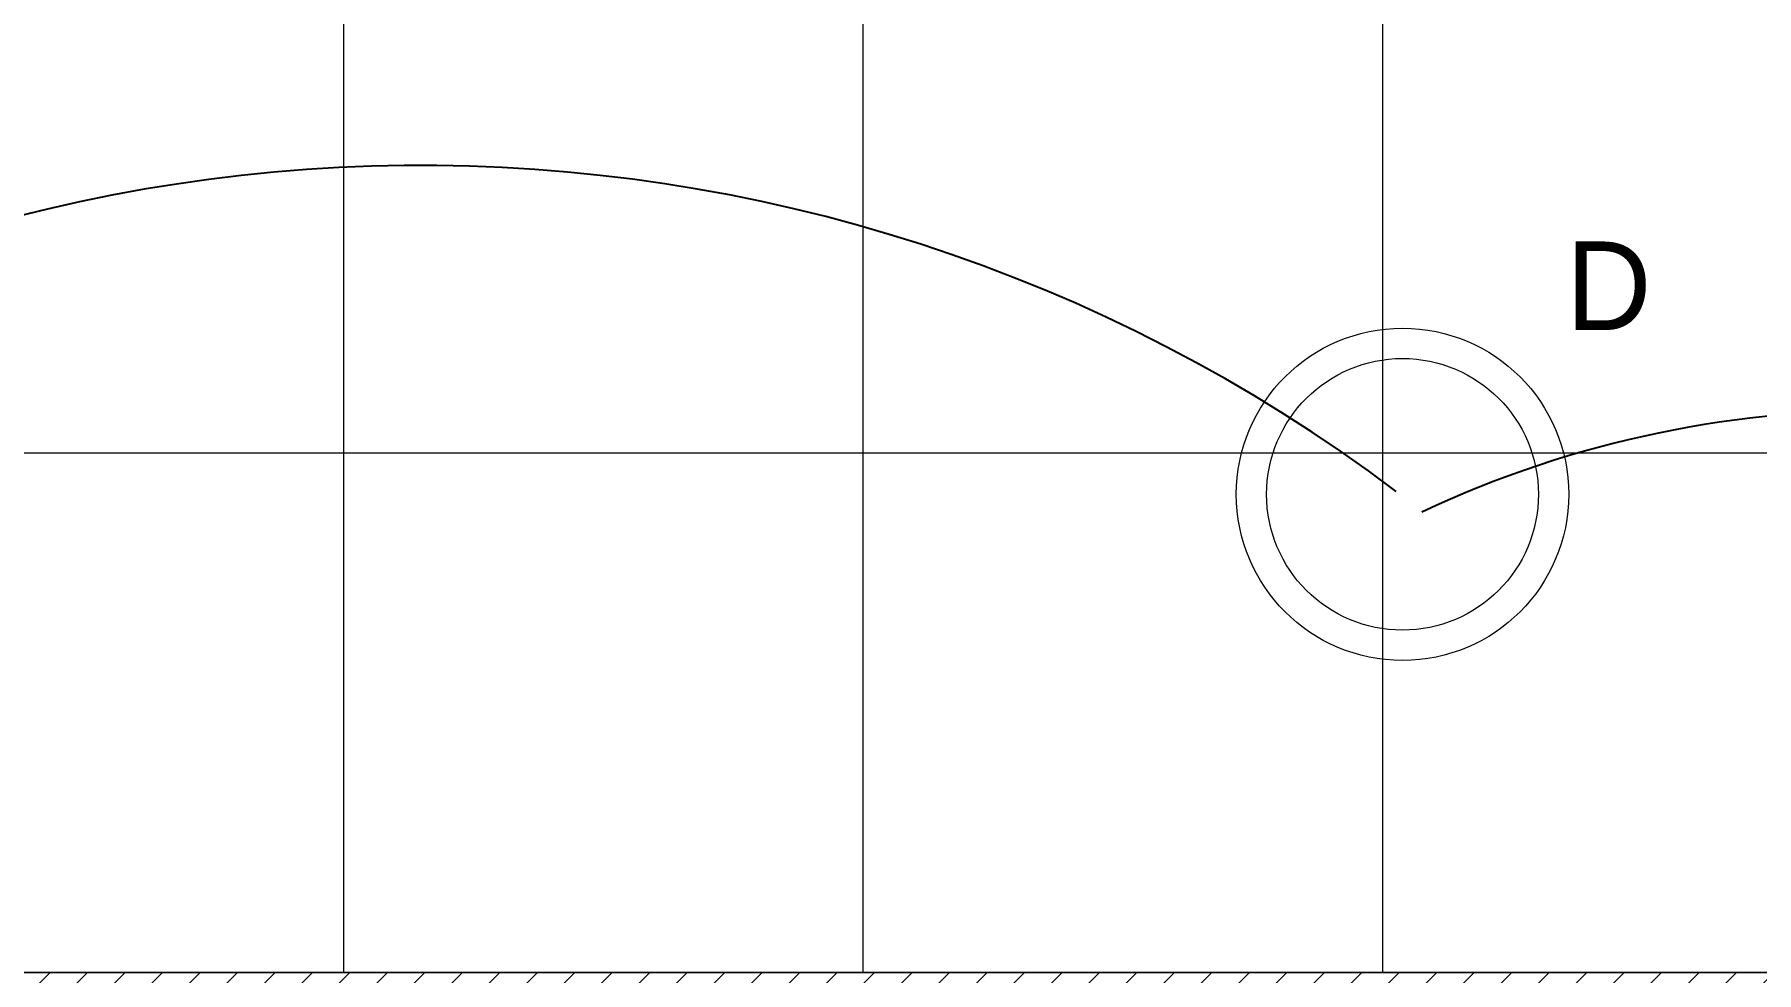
# Model space of a CAD drawing. Header units: centimetres. Extents: x 2738 to 7810, y 2495 to 5758.
# Drawn here: x 5058 to 5291, y 4152.4 to 4279.4 of the extents above; entities that cross this region are included whole.
import ezdxf

# ---------------------------------------------------------------- set-up
doc = ezdxf.new("R2010")
doc.units = ezdxf.units.CM
doc.header["$LTSCALE"] = 12.7
for name, color, linetype, lineweight in [('B GÈnÈral', 7, 'Continuous', 5), ('B Général', 7, 'Continuous', 5), ('C ANNOTATIONS-prestations', 7, 'Continuous', 5), ('C ANNOTATIONS-prestations-1', 7, 'Continuous', 5), ('prlm-ELEC-CFO', 1, 'Continuous', 25)]:
    doc.layers.add(name, color=color, linetype=linetype, lineweight=lineweight)
doc.styles.add('prlm-elec-cfo', font='comic.ttf', dxfattribs={"height": 12})

# ---------------------------------------------------------------- blocks, each defined once
blk = doc.blocks.new('xi.lumD')
at = {"layer": 'prlm-ELEC-CFO', "color": 0, "linetype": 'ByBlock', "lineweight": 13}
for radius in [22.49, 18.39]:
    blk.add_circle((0, 0), radius, dxfattribs=at)

msp = doc.modelspace()

# ---------------------------------------------------------------- hatches: boundary and pattern name
at = {"layer": 'B GÈnÈral', "linetype": 'Continuous', "lineweight": 5}
h = msp.add_hatch(dxfattribs=at)
h.set_pattern_fill('50_BETON', style=0, pattern_type=2)
h.set_pattern_definition([(45, (0, 0), (2.4253472, -2.6458333), [])])
h.paths.add_polyline_path([(5431.35, 4152.39), (4337.44, 4152.39), (4355.44, 4134.39), (5431.35, 4134.39)])
at = {"layer": 'C ANNOTATIONS-prestations-1', "linetype": 'Continuous', "lineweight": 9, "true_color": 0x989898}
h = msp.add_hatch(dxfattribs=at)
h.set_pattern_fill('DALETTES TERRASSE 50X50', color=252, scale=1.406016, style=0, pattern_type=2)
h.set_pattern_definition([(0, (4678, 4152.39), (4e-15, -70.3008), []), (-90, (4678, 4152.39), (70.3008, 0), [])])
h.paths.add_polyline_path([(4337.44, 3228.48), (4207.44, 3228.48), (4207.44, 4282.39), (4659.96, 4282.39), (4659.96, 4330.39), (5019.96, 4330.39), (5019.96, 4687.89), (5150.07, 4687.89), (5150.04, 4282.39), (5611.96, 4282.39), (5611.96, 4152.39), (4337.44, 4152.39)])

# ---------------------------------------------------------------- linework, layer by layer
at = {"layer": 'B Général', "color": 7, "linetype": 'Continuous', "lineweight": 18}
msp.add_line((4337.44, 4152.39), (5431.35, 4152.39), dxfattribs=at)
at = {"layer": 'B Général', "color": 7, "linetype": 'Continuous', "lineweight": 5}
msp.add_line((4337.44, 4152.39), (5431.35, 4152.39), dxfattribs=at)
at = {"layer": 'C ANNOTATIONS-prestations', "color": 7, "linetype": 'Continuous', "lineweight": 5, "flags": 128}
msp.add_lwpolyline([(4337.44, 3228.48), (4207.44, 3228.48), (4207.44, 4282.39), (4659.96, 4282.39), (4659.96, 4330.39), (5019.96, 4330.39), (5019.96, 4687.89), (5150.07, 4687.89), (5150.04, 4282.39), (5611.96, 4282.39), (5611.96, 4152.39), (4337.44, 4152.39)], close=True, dxfattribs=at)
at = {"layer": 'prlm-ELEC-CFO'}
for centre, radius, start, end in [((5110.34, 4042.36), 219.27, 53.015, 128.1839), ((5307.05, 4084.43), 143.98, 61.7096, 115.1967)]:
    msp.add_arc(centre, radius, start, end, dxfattribs=at)

# ---------------------------------------------------------------- block references
at = {"layer": 'prlm-ELEC-CFO', "rotation": 90}
msp.add_blockref('xi.lumD', (5243.13, 4217.11), dxfattribs=at)

# ---------------------------------------------------------------- next in the draw order: texts
at = {"layer": 'prlm-ELEC-CFO', "lineweight": 20, "insert": (5271.03, 4251.35), "char_height": 12, "attachment_point": 2, "line_spacing_factor": 0.8, "style": 'prlm-elec-cfo', "bg_fill": 3, "box_fill_scale": 0.95, "bg_fill_color": 256, "bg_fill_transparency": 0}
msp.add_mtext('D', dxfattribs=at)

doc.saveas('drawing.dxf')
